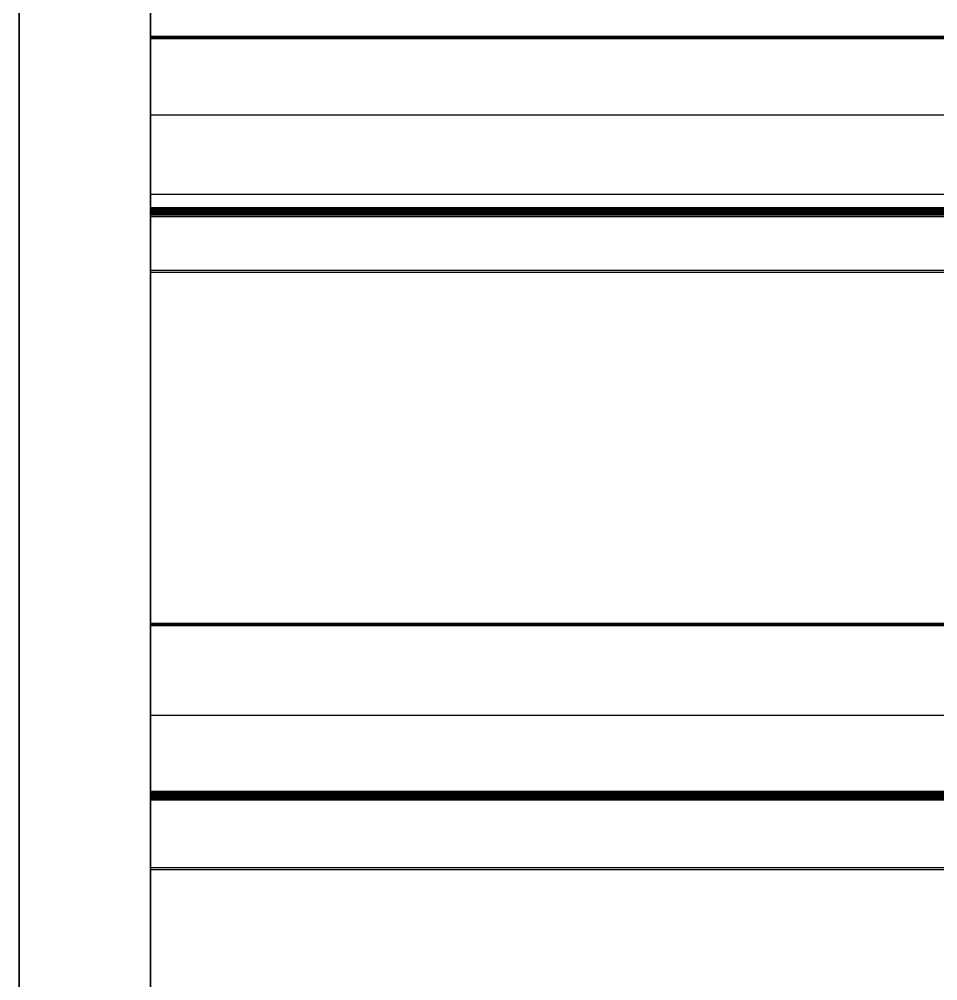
# Model space of a CAD drawing. Header units: millimetres. Extents: x -85 to 1059, y -155 to 155.
# Drawn here: x 1000 to 1003.5, y -108.843 to -105.18 of the extents above; entities that cross this region are included whole.
import ezdxf

# ---------------------------------------------------------------- set-up
doc = ezdxf.new("R2010")
doc.units = ezdxf.units.MM
doc.header["$MEASUREMENT"] = 0
doc.layers.add('Default', color=7, linetype='Continuous', true_color=0x000000)

msp = doc.modelspace()

# ---------------------------------------------------------------- linework, layer by layer
at = {"layer": 'Default'}
for points, knots in [([(1000, 0, -154), (1000, -154, -154), (1000, -154), (1000, -154, 154), (1000, 0, 154), (1000, 154, 154), (1000, 154), (1000, 154, -154), (1000, 0, -154)], [0, 0, 0, 241.902634, 241.902634, 483.805269, 483.805269, 725.707903, 725.707903, 967.610537, 967.610537, 967.610537]), ([(1000, 0, -150), (1000, -150, -150), (1000, -150), (1000, -150, 150), (1000, 0, 150), (1000, 150, 150), (1000, 150), (1000, 150, -150), (1000, 0, -150)], [0, 0, 0, 235.619449, 235.619449, 471.238898, 471.238898, 706.858347, 706.858347, 942.477796, 942.477796, 942.477796])]:
    msp.add_rational_spline(points, [1, 0.707106781187, 1, 0.707106781187, 1, 0.707106781187, 1, 0.707106781187, 1], degree=2, knots=knots, dxfattribs=at)
for points, degree, knots in [([(1000.5, 0.0018, 150.0005), (1000.5, 82.8446, 150.0005), (1000.5, 150.0018, 82.8432), (1000.5, 150.0018, 0.0004), (1000.5, 150.0018, -82.8427), (1000.5, 82.8446, -150), (1000.5, 0.0018, -150), (1000.5, -82.8411, -150), (1000.5, -149.9983, -82.8427), (1000.5, -149.9983, 0.0004), (1000.5, -149.9983, 82.8432), (1000.5, -82.8411, 150.0005), (1000.5, 0.0018, 150.0005)], 3, [-5, -5, -5, -5, -4, -4, -4, -3, -3, -3, -2, -2, -2, -1, -1, -1, -1]), ([(1000.5, 0.3488, 139.7504), (1000.5, -76.9709, 139.7504), (1000.5, -139.6511, 77.0702), (1000.5, -139.6511, -0.2498), (1000.5, -139.6511, -77.5699), (1000.5, -76.9709, -140.2497), (1000.5, 0.3488, -140.2497), (1000.5, 77.6689, -140.2497), (1000.5, 140.349, -77.5699), (1000.5, 140.349, -0.2498), (1000.5, 140.349, 77.0702), (1000.5, 77.6689, 139.7504), (1000.5, 0.3488, 139.7504)], 3, [20636, 20636, 20636, 20636, 20637, 20637, 20637, 20638, 20638, 20638, 20639, 20639, 20639, 20640, 20640, 20640, 20640]), ([(1000.5, 0.0018, 140.0004), (1000.5, -77.318, 140.0004), (1000.5, -139.9981, 77.3202), (1000.5, -139.9981, 0.0002), (1000.5, -139.9981, -77.3199), (1000.5, -77.318, -139.9997), (1000.5, 0.0018, -139.9997), (1000.5, 77.3215, -139.9997), (1000.5, 140.002, -77.3199), (1000.5, 140.002, 0.0002), (1000.5, 140.002, 77.3202), (1000.5, 77.3215, 140.0004), (1000.5, 0.0018, 140.0004)], 3, [-1, -1, -1, -1, 0, 0, 0, 1, 1, 1, 2, 2, 2, 3, 3, 3, 3]), ([(1000.5, -103.6659, -112.4255), (1000.5, -103.7014, -112.4455), (1000.5, -103.7368, -112.4654), (1000.5, -103.7785, -112.4889), (1000.5, -103.8201, -112.5123), (1000.5, -103.8624, -112.536), (1000.5, -103.9048, -112.5596), (1000.5, -103.9471, -112.5831), (1000.5, -103.9894, -112.6065), (1000.5, -104.0321, -112.63), (1000.5, -104.0748, -112.6534), (1000.5, -104.1178, -112.6773), (1000.5, -104.1609, -112.7011), (1000.5, -104.2043, -112.7249), (1000.5, -104.2477, -112.7487), (1000.5, -104.2914, -112.7723), (1000.5, -104.3352, -112.796), (1000.5, -104.3791, -112.8198), (1000.5, -104.423, -112.8436), (1000.5, -104.4674, -112.8676), (1000.5, -104.5119, -112.8916), (1000.5, -104.5565, -112.9156), (1000.5, -104.6011, -112.9395), (1000.5, -104.6461, -112.9635), (1000.5, -104.6911, -112.9875), (1000.5, -104.7363, -113.0115), (1000.5, -104.7814, -113.0355), (1000.5, -104.8271, -113.0597), (1000.5, -104.8728, -113.0838), (1000.5, -104.9186, -113.1082), (1000.5, -104.9645, -113.1325), (1000.5, -105.0107, -113.1565), (1000.5, -105.0569, -113.1805), (1000.5, -105.1035, -113.2048), (1000.5, -105.1501, -113.2292), (1000.5, -105.1968, -113.2535), (1000.5, -105.2436, -113.2779), (1000.5, -105.2908, -113.302), (1000.5, -105.3381, -113.3262), (1000.5, -105.3857, -113.3505), (1000.5, -105.4333, -113.3749), (1000.5, -105.481, -113.3994), (1000.5, -105.5286, -113.4239), (1000.5, -105.5369, -113.4281), (1000.5, -105.5452, -113.4324)], 2, [12842, 12842, 12842, 12843, 12843, 12844, 12844, 12845, 12845, 12846, 12846, 12847, 12847, 12848, 12848, 12849, 12849, 12850, 12850, 12851, 12851, 12852, 12852, 12853, 12853, 12854, 12854, 12855, 12855, 12856, 12856, 12857, 12857, 12858, 12858, 12859, 12859, 12860, 12860, 12861, 12861, 12862, 12862, 12863, 12863, 12864, 12864, 12864]), ([(1000.5, -105.5452, 112.9328), (1000.5, -105.5369, 112.9285), (1000.5, -105.5286, 112.9243), (1000.5, -105.481, 112.9), (1000.5, -105.4333, 112.8756), (1000.5, -105.3857, 112.8511), (1000.5, -105.3381, 112.8266), (1000.5, -105.2908, 112.8021), (1000.5, -105.2436, 112.7776), (1000.5, -105.1968, 112.7536), (1000.5, -105.1501, 112.7296), (1000.5, -105.1035, 112.7052), (1000.5, -105.0569, 112.6809), (1000.5, -105.0107, 112.6566), (1000.5, -104.9645, 112.6322), (1000.5, -104.9186, 112.6082), (1000.5, -104.8728, 112.5842), (1000.5, -104.8271, 112.5601), (1000.5, -104.7814, 112.5359), (1000.5, -104.7363, 112.5117), (1000.5, -104.6911, 112.4876), (1000.5, -104.6461, 112.4636), (1000.5, -104.6011, 112.4396), (1000.5, -104.5565, 112.4158), (1000.5, -104.5119, 112.392), (1000.5, -104.4674, 112.3682), (1000.5, -104.423, 112.3443), (1000.5, -104.3791, 112.3204), (1000.5, -104.3352, 112.2964), (1000.5, -104.2914, 112.2726), (1000.5, -104.2477, 112.2487), (1000.5, -104.2043, 112.2251), (1000.5, -104.1609, 112.2015), (1000.5, -104.118, 112.1778), (1000.5, -104.0752, 112.1542), (1000.5, -104.0323, 112.1304), (1000.5, -103.9894, 112.1066), (1000.5, -103.9471, 112.0831), (1000.5, -103.9048, 112.0597), (1000.5, -103.8624, 112.036), (1000.5, -103.8201, 112.0124), (1000.5, -103.7785, 111.9891), (1000.5, -103.7368, 111.9658), (1000.5, -103.7014, 111.9459), (1000.5, -103.6659, 111.926)], 2, [18226, 18226, 18226, 18227, 18227, 18228, 18228, 18229, 18229, 18230, 18230, 18231, 18231, 18232, 18232, 18233, 18233, 18234, 18234, 18235, 18235, 18236, 18236, 18237, 18237, 18238, 18238, 18239, 18239, 18240, 18240, 18241, 18241, 18242, 18242, 18243, 18243, 18244, 18244, 18245, 18245, 18246, 18246, 18247, 18247, 18248, 18248, 18248]), ([(1000.5, -105.2467, 110.4083), (1000.5, -105.2471, 110.4099), (1000.5, -105.2474, 110.4115), (1000.5, -105.248, 110.4138), (1000.5, -105.2485, 110.4161)], 2, [18197, 18197, 18197, 18198, 18198, 18199, 18199, 18199]), ([(1000.5, -105.2524, -110.9255), (1000.5, -105.2513, -110.9229), (1000.5, -105.2503, -110.9202), (1000.5, -105.2494, -110.918), (1000.5, -105.2485, -110.9157)], 2, [12889, 12889, 12889, 12890, 12890, 12891, 12891, 12891]), ([(1000.5, -105.2485, -110.8973), (1000.5, -105.3552, -110.7955), (1000.5, -105.4619, -110.6938), (1000.5, -105.5743, -110.5856), (1000.5, -105.6866, -110.4775), (1000.5, -105.7928, -110.3752), (1000.5, -105.899, -110.2729)], 2, [12897, 12897, 12897, 12898, 12898, 12899, 12899, 12900, 12900, 12900]), ([(1000.5, -105.899, 109.7733), (1000.5, -105.7928, 109.8756), (1000.5, -105.6866, 109.9779), (1000.5, -105.5743, 110.0859), (1000.5, -105.4619, 110.1938), (1000.5, -105.3552, 110.2956), (1000.5, -105.2485, 110.3974)], 2, [18190, 18190, 18190, 18191, 18191, 18192, 18192, 18193, 18193, 18193]), ([(1000.5, -105.2503, 110.4206), (1000.5, -105.2513, 110.4231), (1000.5, -105.2524, 110.4256), (1000.5, -105.2536, 110.4286), (1000.5, -105.2548, 110.4316)], 2, [18200, 18200, 18200, 18201, 18201, 18202, 18202, 18202]), ([(1000.5, -106.1375, -112.8513), (1000.5, -106.116, -112.8021), (1000.5, -106.0945, -112.7529), (1000.5, -106.0729, -112.7041), (1000.5, -106.0514, -112.6552), (1000.5, -106.0301, -112.6067), (1000.5, -106.0087, -112.5582), (1000.5, -105.9872, -112.5099), (1000.5, -105.9657, -112.4615), (1000.5, -105.9443, -112.4137), (1000.5, -105.923, -112.3659), (1000.5, -105.9018, -112.3181), (1000.5, -105.8807, -112.2703), (1000.5, -105.8593, -112.2232), (1000.5, -105.838, -112.1761), (1000.5, -105.8166, -112.129), (1000.5, -105.7953, -112.0819), (1000.5, -105.7741, -112.0352), (1000.5, -105.753, -111.9885), (1000.5, -105.7318, -111.9422), (1000.5, -105.7106, -111.896), (1000.5, -105.6895, -111.85), (1000.5, -105.6683, -111.804), (1000.5, -105.647, -111.7583), (1000.5, -105.6256, -111.7126), (1000.5, -105.6046, -111.6671), (1000.5, -105.5836, -111.6216), (1000.5, -105.5625, -111.5766), (1000.5, -105.5413, -111.5316), (1000.5, -105.5203, -111.487), (1000.5, -105.4993, -111.4424), (1000.5, -105.4783, -111.3979), (1000.5, -105.4573, -111.3535), (1000.5, -105.4365, -111.3094), (1000.5, -105.4157, -111.2653), (1000.5, -105.3947, -111.2215), (1000.5, -105.3737, -111.1778), (1000.5, -105.3527, -111.1342), (1000.5, -105.3317, -111.0906), (1000.5, -105.3109, -111.0474), (1000.5, -105.2901, -111.0042), (1000.5, -105.2712, -110.9649), (1000.5, -105.2524, -110.9255)], 2, [12867, 12867, 12867, 12868.047619, 12868.047619, 12869.095238, 12869.095238, 12870.142857, 12870.142857, 12871.190476, 12871.190476, 12872.238095, 12872.238095, 12873.285714, 12873.285714, 12874.333333, 12874.333333, 12875.380952, 12875.380952, 12876.428571, 12876.428571, 12877.47619, 12877.47619, 12878.52381, 12878.52381, 12879.571429, 12879.571429, 12880.619048, 12880.619048, 12881.666667, 12881.666667, 12882.714286, 12882.714286, 12883.761905, 12883.761905, 12884.809524, 12884.809524, 12885.857143, 12885.857143, 12886.904762, 12886.904762, 12887.952381, 12887.952381, 12889, 12889, 12889]), ([(1000.5, -105.2548, 110.4316), (1000.5, -105.2725, 110.4681), (1000.5, -105.2901, 110.5046), (1000.5, -105.3109, 110.5476), (1000.5, -105.3317, 110.5907), (1000.5, -105.3527, 110.6343), (1000.5, -105.3737, 110.6778), (1000.5, -105.3947, 110.7216), (1000.5, -105.4157, 110.7653), (1000.5, -105.4365, 110.8094), (1000.5, -105.4573, 110.8535), (1000.5, -105.4783, 110.898), (1000.5, -105.4993, 110.9424), (1000.5, -105.5203, 110.9872), (1000.5, -105.5413, 111.032), (1000.5, -105.5625, 111.077), (1000.5, -105.5836, 111.122), (1000.5, -105.6046, 111.1675), (1000.5, -105.6256, 111.213), (1000.5, -105.647, 111.2587), (1000.5, -105.6683, 111.3044), (1000.5, -105.6895, 111.3502), (1000.5, -105.7106, 111.3961), (1000.5, -105.7318, 111.4425), (1000.5, -105.753, 111.4889), (1000.5, -105.7741, 111.5356), (1000.5, -105.7953, 111.5823), (1000.5, -105.8166, 111.6291), (1000.5, -105.838, 111.6758), (1000.5, -105.8593, 111.7233), (1000.5, -105.8807, 111.7707), (1000.5, -105.9018, 111.8184), (1000.5, -105.923, 111.866), (1000.5, -105.9443, 111.914), (1000.5, -105.9657, 111.9619), (1000.5, -105.9872, 112.0101), (1000.5, -106.0087, 112.0582), (1000.5, -106.0301, 112.1069), (1000.5, -106.0514, 112.1556), (1000.5, -106.0729, 112.2045), (1000.5, -106.0945, 112.2533), (1000.5, -106.116, 112.3025), (1000.5, -106.1375, 112.3518), (1000.5, -106.141, 112.3602), (1000.5, -106.1445, 112.3687)], 2, [18202, 18202, 18202, 18203, 18203, 18204, 18204, 18205, 18205, 18206, 18206, 18207, 18207, 18208, 18208, 18209, 18209, 18210, 18210, 18211, 18211, 18212, 18212, 18213, 18213, 18214, 18214, 18215, 18215, 18216, 18216, 18217, 18217, 18218, 18218, 18219, 18219, 18220, 18220, 18221, 18221, 18222, 18222, 18223, 18223, 18224, 18224, 18224]), ([(1000.5, -105.9325, -110.2807), (1000.5, -105.9683, -110.2999), (1000.5, -106.0041, -110.3191), (1000.5, -106.0465, -110.3415), (1000.5, -106.0888, -110.3639), (1000.5, -106.1313, -110.3867), (1000.5, -106.1738, -110.4094), (1000.5, -106.2167, -110.4322), (1000.5, -106.2596, -110.4549), (1000.5, -106.3028, -110.4777), (1000.5, -106.346, -110.5004), (1000.5, -106.3897, -110.5232), (1000.5, -106.4335, -110.5459), (1000.5, -106.4772, -110.5687), (1000.5, -106.521, -110.5915), (1000.5, -106.5651, -110.6144), (1000.5, -106.6092, -110.6373), (1000.5, -106.6536, -110.6602), (1000.5, -106.6981, -110.6832), (1000.5, -106.7429, -110.7061), (1000.5, -106.7877, -110.729), (1000.5, -106.8328, -110.7521), (1000.5, -106.878, -110.7753), (1000.5, -106.9233, -110.7984), (1000.5, -106.9686, -110.8215), (1000.5, -107.0145, -110.8446), (1000.5, -107.0604, -110.8677), (1000.5, -107.1064, -110.891), (1000.5, -107.1524, -110.9142), (1000.5, -107.1988, -110.9374), (1000.5, -107.2452, -110.9605), (1000.5, -107.292, -110.9837), (1000.5, -107.3387, -111.007), (1000.5, -107.3858, -111.0303), (1000.5, -107.4329, -111.0536), (1000.5, -107.4802, -111.0769), (1000.5, -107.5274, -111.1002), (1000.5, -107.5751, -111.1236), (1000.5, -107.6227, -111.1471), (1000.5, -107.6707, -111.1704), (1000.5, -107.7186, -111.1936), (1000.5, -107.767, -111.2171), (1000.5, -107.8153, -111.2406), (1000.5, -107.8236, -111.2446), (1000.5, -107.8319, -111.2487)], 2, [12909, 12909, 12909, 12910, 12910, 12911, 12911, 12912, 12912, 12913, 12913, 12914, 12914, 12915, 12915, 12916, 12916, 12917, 12917, 12918, 12918, 12919, 12919, 12920, 12920, 12921, 12921, 12922, 12922, 12923, 12923, 12924, 12924, 12925, 12925, 12926, 12926, 12927, 12927, 12928, 12928, 12929, 12929, 12930, 12930, 12931, 12931, 12931]), ([(1000.5, -107.8319, 110.7487), (1000.5, -107.8236, 110.7449), (1000.5, -107.8153, 110.741), (1000.5, -107.767, 110.7175), (1000.5, -107.7186, 110.6941), (1000.5, -107.6707, 110.6706), (1000.5, -107.6227, 110.6471), (1000.5, -107.5751, 110.6238), (1000.5, -107.5274, 110.6006), (1000.5, -107.4802, 110.5773), (1000.5, -107.4329, 110.554), (1000.5, -107.3858, 110.5307), (1000.5, -107.3387, 110.5074), (1000.5, -107.292, 110.484), (1000.5, -107.2452, 110.4605), (1000.5, -107.1988, 110.4374), (1000.5, -107.1524, 110.4143), (1000.5, -107.1064, 110.3912), (1000.5, -107.0604, 110.3681), (1000.5, -107.0145, 110.3448), (1000.5, -106.9686, 110.3215), (1000.5, -106.9233, 110.2986), (1000.5, -106.878, 110.2757), (1000.5, -106.8328, 110.2525), (1000.5, -106.7877, 110.2294), (1000.5, -106.7429, 110.2065), (1000.5, -106.6981, 110.1836), (1000.5, -106.6536, 110.1605), (1000.5, -106.6092, 110.1374), (1000.5, -106.5651, 110.1146), (1000.5, -106.521, 110.0919), (1000.5, -106.4772, 110.0689), (1000.5, -106.4335, 110.046), (1000.5, -106.3897, 110.0232), (1000.5, -106.346, 110.0005), (1000.5, -106.3028, 109.9776), (1000.5, -106.2596, 109.9546), (1000.5, -106.2167, 109.9322), (1000.5, -106.1738, 109.9098), (1000.5, -106.1313, 109.8872), (1000.5, -106.0888, 109.8647), (1000.5, -106.0465, 109.8419), (1000.5, -106.0041, 109.8192), (1000.5, -105.9683, 109.7999), (1000.5, -105.9325, 109.7807)], 2, [18159, 18159, 18159, 18160, 18160, 18161, 18161, 18162, 18162, 18163, 18163, 18164, 18164, 18165, 18165, 18166, 18166, 18167, 18167, 18168, 18168, 18169, 18169, 18170, 18170, 18171, 18171, 18172, 18172, 18173, 18173, 18174, 18174, 18175, 18175, 18176, 18176, 18177, 18177, 18178, 18178, 18179, 18179, 18180, 18180, 18181, 18181, 18181]), ([(1000.5, -107.4837, -108.7203), (1000.5, -107.5881, -108.6163), (1000.5, -107.6925, -108.5122), (1000.5, -107.8028, -108.4019), (1000.5, -107.913, -108.2917), (1000.5, -108.0171, -108.1871), (1000.5, -108.1212, -108.0825)], 2, [12964, 12964, 12964, 12965, 12965, 12966, 12966, 12967, 12967, 12967]), ([(1000.5, -108.1212, 107.5833), (1000.5, -108.0171, 107.6877), (1000.5, -107.913, 107.7921), (1000.5, -107.8028, 107.9023), (1000.5, -107.6925, 108.0126), (1000.5, -107.5881, 108.1165), (1000.5, -107.4837, 108.2204)], 2, [18123, 18123, 18123, 18124, 18124, 18125, 18125, 18126, 18126, 18126]), ([(1000.5, -107.4879, -108.7485), (1000.5, -107.4869, -108.7459), (1000.5, -107.4858, -108.7433), (1000.5, -107.4849, -108.741), (1000.5, -107.484, -108.7387)], 2, [12956, 12956, 12956, 12957, 12957, 12958, 12958, 12958]), ([(1000.5, -107.484, 108.2391), (1000.5, -107.4849, 108.2414), (1000.5, -107.4858, 108.2437), (1000.5, -107.4869, 108.2463), (1000.5, -107.4879, 108.2489)], 2, [18132, 18132, 18132, 18133, 18133, 18134, 18134, 18134]), ([(1000.5, -108.4196, -110.6726), (1000.5, -108.4159, -110.6643), (1000.5, -108.4122, -110.656), (1000.5, -108.3896, -110.6072), (1000.5, -108.367, -110.5583), (1000.5, -108.3446, -110.5098), (1000.5, -108.3222, -110.4613), (1000.5, -108.2998, -110.4133), (1000.5, -108.2774, -110.3653), (1000.5, -108.255, -110.3173), (1000.5, -108.2326, -110.2694), (1000.5, -108.2104, -110.2219), (1000.5, -108.1882, -110.1745), (1000.5, -108.1658, -110.1274), (1000.5, -108.1434, -110.0803), (1000.5, -108.1212, -110.0335), (1000.5, -108.0989, -109.9868), (1000.5, -108.0767, -109.9401), (1000.5, -108.0545, -109.8933), (1000.5, -108.0323, -109.8471), (1000.5, -108.01, -109.8009), (1000.5, -107.988, -109.755), (1000.5, -107.9659, -109.7092), (1000.5, -107.9437, -109.6638), (1000.5, -107.9215, -109.6185), (1000.5, -107.8994, -109.573), (1000.5, -107.8774, -109.5275), (1000.5, -107.8553, -109.4827), (1000.5, -107.8333, -109.4379), (1000.5, -107.8112, -109.3932), (1000.5, -107.7892, -109.3486), (1000.5, -107.7673, -109.3043), (1000.5, -107.7455, -109.2601), (1000.5, -107.7236, -109.216), (1000.5, -107.7017, -109.1719), (1000.5, -107.6798, -109.1281), (1000.5, -107.658, -109.0844), (1000.5, -107.6361, -109.0412), (1000.5, -107.6142, -108.998), (1000.5, -107.5925, -108.9549), (1000.5, -107.5708, -108.9119), (1000.5, -107.5491, -108.8692), (1000.5, -107.5274, -108.8265), (1000.5, -107.5091, -108.7902), (1000.5, -107.4907, -108.7538)], 2, [12933, 12933, 12933, 12934, 12934, 12935, 12935, 12936, 12936, 12937, 12937, 12938, 12938, 12939, 12939, 12940, 12940, 12941, 12941, 12942, 12942, 12943, 12943, 12944, 12944, 12945, 12945, 12946, 12946, 12947, 12947, 12948, 12948, 12949, 12949, 12950, 12950, 12951, 12951, 12952, 12952, 12953, 12953, 12954, 12954, 12955, 12955, 12955]), ([(1000.5, -107.4907, 108.2542), (1000.5, -107.5091, 108.2904), (1000.5, -107.5274, 108.3266), (1000.5, -107.5491, 108.3692), (1000.5, -107.5708, 108.4119), (1000.5, -107.5925, 108.4551), (1000.5, -107.6142, 108.4984), (1000.5, -107.6361, 108.5418), (1000.5, -107.658, 108.5851), (1000.5, -107.6798, 108.6287), (1000.5, -107.7017, 108.6723), (1000.5, -107.7236, 108.7162), (1000.5, -107.7455, 108.7601), (1000.5, -107.7673, 108.8046), (1000.5, -107.7892, 108.849), (1000.5, -107.8112, 108.8935), (1000.5, -107.8333, 108.9379), (1000.5, -107.8553, 108.9829), (1000.5, -107.8774, 109.0279), (1000.5, -107.8994, 109.073), (1000.5, -107.9215, 109.1182), (1000.5, -107.9437, 109.1639), (1000.5, -107.9659, 109.2096), (1000.5, -107.988, 109.2556), (1000.5, -108.01, 109.3016), (1000.5, -108.0323, 109.3479), (1000.5, -108.0545, 109.3941), (1000.5, -108.0767, 109.4405), (1000.5, -108.0989, 109.4868), (1000.5, -108.1212, 109.5338), (1000.5, -108.1434, 109.5807), (1000.5, -108.1658, 109.6278), (1000.5, -108.1882, 109.6749), (1000.5, -108.2104, 109.7223), (1000.5, -108.2326, 109.7698), (1000.5, -108.255, 109.8178), (1000.5, -108.2774, 109.8657), (1000.5, -108.2998, 109.9137), (1000.5, -108.3222, 109.9617), (1000.5, -108.3446, 110.0102), (1000.5, -108.367, 110.0587), (1000.5, -108.3896, 110.1074), (1000.5, -108.4122, 110.1561)], 2, [18135, 18135, 18135, 18136, 18136, 18137, 18137, 18138, 18138, 18139, 18139, 18140, 18140, 18141, 18141, 18142, 18142, 18143, 18143, 18144, 18144, 18145, 18145, 18146, 18146, 18147, 18147, 18148, 18148, 18149, 18149, 18150, 18150, 18151, 18151, 18152, 18152, 18153, 18153, 18154, 18154, 18155, 18155, 18156, 18156, 18156]), ([(1000.5, -108.1212, -108.0825), (1000.5, -108.1222, -108.0821), (1000.5, -108.1233, -108.0818), (1000.5, -108.1243, -108.0814), (1000.5, -108.1254, -108.0811)], 2, [12967, 12967, 12967, 12968, 12968, 12969, 12969, 12969]), ([(1000.5, -108.1494, 107.5875), (1000.5, -108.1467, 107.5864), (1000.5, -108.1441, 107.5854), (1000.5, -108.1418, 107.5845), (1000.5, -108.1395, 107.5836)], 2, [18115, 18115, 18115, 18116, 18116, 18117, 18117, 18117]), ([(1000.5, -108.1441, -108.0846), (1000.5, -108.1467, -108.0859), (1000.5, -108.1494, -108.0871), (1000.5, -108.152, -108.0883), (1000.5, -108.1547, -108.0896)], 2, [12974, 12974, 12974, 12975, 12975, 12976, 12976, 12976]), ([(1000.5, -108.1547, -108.0896), (1000.5, -108.1908, -108.1081), (1000.5, -108.227, -108.1266), (1000.5, -108.2699, -108.1483), (1000.5, -108.3127, -108.17), (1000.5, -108.3558, -108.1917), (1000.5, -108.3988, -108.2134), (1000.5, -108.4422, -108.2353), (1000.5, -108.4856, -108.2571), (1000.5, -108.5291, -108.279), (1000.5, -108.5727, -108.3009), (1000.5, -108.6168, -108.3227), (1000.5, -108.6609, -108.3446), (1000.5, -108.7052, -108.3665), (1000.5, -108.7495, -108.3884), (1000.5, -108.7941, -108.4104), (1000.5, -108.8387, -108.4325), (1000.5, -108.8837, -108.4545), (1000.5, -108.9287, -108.4766), (1000.5, -108.974, -108.4986), (1000.5, -109.0193, -108.5206), (1000.5, -109.0647, -108.5427), (1000.5, -109.11, -108.5647), (1000.5, -109.156, -108.587), (1000.5, -109.2021, -108.6092), (1000.5, -109.2483, -108.6314), (1000.5, -109.2945, -108.6536), (1000.5, -109.3411, -108.6759), (1000.5, -109.3876, -108.6981), (1000.5, -109.4344, -108.7203), (1000.5, -109.4811, -108.7425), (1000.5, -109.5284, -108.7649), (1000.5, -109.5757, -108.7873), (1000.5, -109.6229, -108.8096), (1000.5, -109.6702, -108.8318), (1000.5, -109.7182, -108.8542), (1000.5, -109.7662, -108.8766), (1000.5, -109.8141, -108.899), (1000.5, -109.8621, -108.9214), (1000.5, -109.9108, -108.9438), (1000.5, -109.9595, -108.9662), (1000.5, -110.0082, -108.9888), (1000.5, -110.0569, -109.0114)], 2, [12976, 12976, 12976, 12977, 12977, 12978, 12978, 12979, 12979, 12980, 12980, 12981, 12981, 12982, 12982, 12983, 12983, 12984, 12984, 12985, 12985, 12986, 12986, 12987, 12987, 12988, 12988, 12989, 12989, 12990, 12990, 12991, 12991, 12992, 12992, 12993, 12993, 12994, 12994, 12995, 12995, 12996, 12996, 12997, 12997, 12997]), ([(1000.5, -110.0738, 108.5192), (1000.5, -110.0653, 108.5153), (1000.5, -110.0569, 108.5114), (1000.5, -110.0082, 108.489), (1000.5, -109.9595, 108.4666), (1000.5, -109.9108, 108.4442), (1000.5, -109.8621, 108.4218), (1000.5, -109.8141, 108.3994), (1000.5, -109.7662, 108.377), (1000.5, -109.7182, 108.3546), (1000.5, -109.6702, 108.3322), (1000.5, -109.6229, 108.3098), (1000.5, -109.5757, 108.2874), (1000.5, -109.5284, 108.2652), (1000.5, -109.4811, 108.243), (1000.5, -109.4344, 108.2207), (1000.5, -109.3876, 108.1985), (1000.5, -109.3411, 108.1763), (1000.5, -109.2945, 108.1541), (1000.5, -109.2483, 108.1318), (1000.5, -109.2021, 108.1096), (1000.5, -109.156, 108.0876), (1000.5, -109.11, 108.0655), (1000.5, -109.0647, 108.0433), (1000.5, -109.0193, 108.0211), (1000.5, -108.974, 107.999), (1000.5, -108.9287, 107.977), (1000.5, -108.8837, 107.9549), (1000.5, -108.8387, 107.9329), (1000.5, -108.7941, 107.9108), (1000.5, -108.7495, 107.8888), (1000.5, -108.7052, 107.8669), (1000.5, -108.6609, 107.845), (1000.5, -108.6168, 107.8231), (1000.5, -108.5727, 107.8013), (1000.5, -108.5291, 107.7794), (1000.5, -108.4856, 107.7575), (1000.5, -108.4422, 107.7357), (1000.5, -108.3988, 107.7138), (1000.5, -108.3558, 107.6921), (1000.5, -108.3127, 107.6704), (1000.5, -108.2699, 107.6487), (1000.5, -108.227, 107.627), (1000.5, -108.1908, 107.6085), (1000.5, -108.1547, 107.59)], 2, [18092, 18092, 18092, 18093, 18093, 18094, 18094, 18095, 18095, 18096, 18096, 18097, 18097, 18098, 18098, 18099, 18099, 18100, 18100, 18101, 18101, 18102, 18102, 18103, 18103, 18104, 18104, 18105, 18105, 18106, 18106, 18107, 18107, 18108, 18108, 18109, 18109, 18110, 18110, 18111, 18111, 18112, 18112, 18113, 18113, 18114, 18114, 18114])]:
    msp.add_open_spline(points, degree=degree, knots=knots, dxfattribs=at)
for points in [[(1007, -105.2464, -110.9044), (1003.75, -105.2464, -110.9044), (1000.5, -105.2464, -110.9044)], [(1000.5, -105.2467, -110.9075), (1000.5, -105.2466, -110.906), (1000.5, -105.2464, -110.9044)], [(1000.5, -105.2464, -110.9044), (1000.5, -105.2466, -110.903), (1000.5, -105.2467, -110.9015)], [(1007, -105.2464, 110.4048), (1003.75, -105.2464, 110.4048), (1000.5, -105.2464, 110.4048)], [(1000.5, -105.2467, 110.402), (1000.5, -105.2466, 110.4034), (1000.5, -105.2464, 110.4048)], [(1000.5, -105.2464, 110.4048), (1000.5, -105.2466, 110.4065), (1000.5, -105.2467, 110.4083)], [(1007, -105.2467, -110.9075), (1003.75, -105.2467, -110.9075), (1000.5, -105.2467, -110.9075)], [(1000.5, -105.2474, -110.9118), (1000.5, -105.2471, -110.9097), (1000.5, -105.2467, -110.9075)], [(1007, -105.2467, -110.9015), (1003.75, -105.2467, -110.9015), (1000.5, -105.2467, -110.9015)], [(1000.5, -105.2467, -110.9015), (1000.5, -105.2471, -110.9005), (1000.5, -105.2474, -110.8994)], [(1007, -105.2467, 110.402), (1003.75, -105.2467, 110.402), (1000.5, -105.2467, 110.402)], [(1000.5, -105.2474, 110.3995), (1000.5, -105.2471, 110.4007), (1000.5, -105.2467, 110.402)], [(1007, -105.2467, 110.4083), (1003.75, -105.2467, 110.4083), (1000.5, -105.2467, 110.4083)], [(1007, -105.2474, -110.9118), (1003.75, -105.2474, -110.9118), (1000.5, -105.2474, -110.9118)], [(1000.5, -105.2485, -110.9157), (1000.5, -105.248, -110.9137), (1000.5, -105.2474, -110.9118)], [(1007, -105.2474, -110.8994), (1003.75, -105.2474, -110.8994), (1000.5, -105.2474, -110.8994)], [(1000.5, -105.2474, -110.8994), (1000.5, -105.248, -110.8984), (1000.5, -105.2485, -110.8973)], [(1007, -105.2474, 110.3995), (1003.75, -105.2474, 110.3995), (1000.5, -105.2474, 110.3995)], [(1000.5, -105.2485, 110.3974), (1000.5, -105.248, 110.3984), (1000.5, -105.2474, 110.3995)], [(1007, -105.2485, -110.9157), (1003.75, -105.2485, -110.9157), (1000.5, -105.2485, -110.9157)], [(1007, -105.2485, -110.8973), (1003.75, -105.2485, -110.8973), (1000.5, -105.2485, -110.8973)], [(1007, -105.2485, 110.3974), (1003.75, -105.2485, 110.3974), (1000.5, -105.2485, 110.3974)], [(1007, -105.2485, 110.4161), (1003.75, -105.2485, 110.4161), (1000.5, -105.2485, 110.4161)], [(1000.5, -105.2485, 110.4161), (1000.5, -105.2494, 110.4184), (1000.5, -105.2503, 110.4206)], [(1007, -105.2503, 110.4206), (1003.75, -105.2503, 110.4206), (1000.5, -105.2503, 110.4206)], [(1007, -105.2524, -110.9255), (1003.75, -105.2524, -110.9255), (1000.5, -105.2524, -110.9255)], [(1007, -105.2548, 110.4316), (1003.75, -105.2548, 110.4316), (1000.5, -105.2548, 110.4316)], [(1007, -105.5452, -113.4324), (1003.75, -105.5452, -113.4324), (1000.5, -105.5452, -113.4324)], [(1000.5, -105.5452, -113.4324), (1000.5, -105.6963, -113.2929), (1000.5, -105.8475, -113.1533)], [(1007, -105.5452, 112.9328), (1003.75, -105.5452, 112.9328), (1000.5, -105.5452, 112.9328)], [(1000.5, -105.8475, 112.6537), (1000.5, -105.6963, 112.7933), (1000.5, -105.5452, 112.9328)], [(1007, -105.8475, -113.1533), (1003.75, -105.8475, -113.1533), (1000.5, -105.8475, -113.1533)], [(1000.5, -105.8475, -113.1533), (1000.5, -105.996, -113.011), (1000.5, -106.1445, -112.8686)], [(1007, -105.8475, 112.6537), (1003.75, -105.8475, 112.6537), (1000.5, -105.8475, 112.6537)], [(1000.5, -106.1445, 112.3687), (1000.5, -105.996, 112.5112), (1000.5, -105.8475, 112.6537)], [(1007, -105.899, -110.2729), (1003.75, -105.899, -110.2729), (1000.5, -105.899, -110.2729)], [(1000.5, -105.899, -110.2729), (1000.5, -105.9001, -110.2724), (1000.5, -105.9011, -110.2718)], [(1007, -105.899, 109.7733), (1003.75, -105.899, 109.7733), (1000.5, -105.899, 109.7733)], [(1000.5, -105.9011, 109.7722), (1000.5, -105.9001, 109.7728), (1000.5, -105.899, 109.7733)], [(1007, -105.9011, -110.2718), (1003.75, -105.9011, -110.2718), (1000.5, -105.9011, -110.2718)], [(1000.5, -105.9011, -110.2718), (1000.5, -105.9024, -110.2715), (1000.5, -105.9036, -110.2711)], [(1007, -105.9011, 109.7722), (1003.75, -105.9011, 109.7722), (1000.5, -105.9011, 109.7722)], [(1000.5, -105.9036, 109.7715), (1000.5, -105.9024, 109.7719), (1000.5, -105.9011, 109.7722)], [(1007, -105.9036, -110.2711), (1003.75, -105.9036, -110.2711), (1000.5, -105.9036, -110.2711)], [(1000.5, -105.9036, -110.2711), (1000.5, -105.9048, -110.2711), (1000.5, -105.9061, -110.2711)], [(1007, -105.9036, 109.7715), (1003.75, -105.9036, 109.7715), (1000.5, -105.9036, 109.7715)], [(1000.5, -105.9061, 109.7715), (1000.5, -105.9048, 109.7715), (1000.5, -105.9036, 109.7715)], [(1007, -105.9061, -110.2711), (1003.75, -105.9061, -110.2711), (1000.5, -105.9061, -110.2711)], [(1000.5, -105.9061, -110.2711), (1000.5, -105.9077, -110.2713), (1000.5, -105.9092, -110.2715)], [(1007, -105.9061, 109.7715), (1003.75, -105.9061, 109.7715), (1000.5, -105.9061, 109.7715)], [(1000.5, -105.9092, 109.7719), (1000.5, -105.9077, 109.7717), (1000.5, -105.9061, 109.7715)], [(1007, -105.9092, -110.2715), (1003.75, -105.9092, -110.2715), (1000.5, -105.9092, -110.2715)], [(1000.5, -105.9092, -110.2715), (1000.5, -105.9112, -110.2718), (1000.5, -105.9131, -110.2722)], [(1007, -105.9092, 109.7719), (1003.75, -105.9092, 109.7719), (1000.5, -105.9092, 109.7719)], [(1000.5, -105.9131, 109.7729), (1000.5, -105.9112, 109.7724), (1000.5, -105.9092, 109.7719)], [(1007, -105.9131, -110.2722), (1003.75, -105.9131, -110.2722), (1000.5, -105.9131, -110.2722)], [(1000.5, -105.9131, -110.2722), (1000.5, -105.9152, -110.2729), (1000.5, -105.9174, -110.2736)], [(1007, -105.9131, 109.7729), (1003.75, -105.9131, 109.7729), (1000.5, -105.9131, 109.7729)], [(1000.5, -105.9174, 109.774), (1000.5, -105.9152, 109.7735), (1000.5, -105.9131, 109.7729)], [(1007, -105.9174, -110.2736), (1003.75, -105.9174, -110.2736), (1000.5, -105.9174, -110.2736)], [(1000.5, -105.9174, -110.2736), (1000.5, -105.9197, -110.2747), (1000.5, -105.9219, -110.2757)], [(1007, -105.9174, 109.774), (1003.75, -105.9174, 109.774), (1000.5, -105.9174, 109.774)], [(1000.5, -105.9219, 109.7758), (1000.5, -105.9197, 109.7749), (1000.5, -105.9174, 109.774)], [(1007, -105.9219, -110.2757), (1003.75, -105.9219, -110.2757), (1000.5, -105.9219, -110.2757)], [(1000.5, -105.9219, -110.2757), (1000.5, -105.9244, -110.2768), (1000.5, -105.9269, -110.2778)], [(1007, -105.9219, 109.7758), (1003.75, -105.9219, 109.7758), (1000.5, -105.9219, 109.7758)], [(1000.5, -105.9269, 109.7779), (1000.5, -105.9244, 109.7768), (1000.5, -105.9219, 109.7758)], [(1007, -105.9269, -110.2778), (1003.75, -105.9269, -110.2778), (1000.5, -105.9269, -110.2778)], [(1000.5, -105.9269, -110.2778), (1000.5, -105.9297, -110.2792), (1000.5, -105.9325, -110.2807)], [(1007, -105.9269, 109.7779), (1003.75, -105.9269, 109.7779), (1000.5, -105.9269, 109.7779)], [(1000.5, -105.9325, 109.7807), (1000.5, -105.9297, 109.7793), (1000.5, -105.9269, 109.7779)], [(1007, -105.9325, -110.2807), (1003.75, -105.9325, -110.2807), (1000.5, -105.9325, -110.2807)], [(1007, -105.9325, 109.7807), (1003.75, -105.9325, 109.7807), (1000.5, -105.9325, 109.7807)], [(1007, -106.1375, -112.8513), (1003.75, -106.1375, -112.8513), (1000.5, -106.1375, -112.8513)], [(1000.5, -106.1445, -112.8686), (1000.5, -106.141, -112.86), (1000.5, -106.1375, -112.8513)], [(1007, -106.1445, -112.8686), (1003.75, -106.1445, -112.8686), (1000.5, -106.1445, -112.8686)], [(1007, -106.1445, 112.3687), (1003.75, -106.1445, 112.3687), (1000.5, -106.1445, 112.3687)], [(1007, -107.4816, -108.7274), (1003.75, -107.4816, -108.7274), (1000.5, -107.4816, -108.7274)], [(1000.5, -107.4819, -108.7309), (1000.5, -107.4818, -108.7291), (1000.5, -107.4816, -108.7274)], [(1000.5, -107.4816, -108.7274), (1000.5, -107.4818, -108.726), (1000.5, -107.4819, -108.7246)], [(1007, -107.4816, 108.2278), (1003.75, -107.4816, 108.2278), (1000.5, -107.4816, 108.2278)], [(1000.5, -107.4819, 108.2246), (1000.5, -107.4818, 108.2262), (1000.5, -107.4816, 108.2278)], [(1000.5, -107.4816, 108.2278), (1000.5, -107.4818, 108.2294), (1000.5, -107.4819, 108.231)], [(1007, -107.4819, -108.7309), (1003.75, -107.4819, -108.7309), (1000.5, -107.4819, -108.7309)], [(1000.5, -107.4826, -108.7344), (1000.5, -107.4823, -108.7327), (1000.5, -107.4819, -108.7309)], [(1007, -107.4819, -108.7246), (1003.75, -107.4819, -108.7246), (1000.5, -107.4819, -108.7246)], [(1000.5, -107.4819, -108.7246), (1000.5, -107.4823, -108.7233), (1000.5, -107.4826, -108.7221)], [(1007, -107.4819, 108.2246), (1003.75, -107.4819, 108.2246), (1000.5, -107.4819, 108.2246)], [(1000.5, -107.4826, 108.2225), (1000.5, -107.4823, 108.2235), (1000.5, -107.4819, 108.2246)], [(1007, -107.4819, 108.231), (1003.75, -107.4819, 108.231), (1000.5, -107.4819, 108.231)], [(1000.5, -107.4819, 108.231), (1000.5, -107.4823, 108.2327), (1000.5, -107.4826, 108.2345)], [(1007, -107.4826, -108.7344), (1003.75, -107.4826, -108.7344), (1000.5, -107.4826, -108.7344)], [(1000.5, -107.484, -108.7387), (1000.5, -107.4833, -108.7365), (1000.5, -107.4826, -108.7344)], [(1007, -107.4826, -108.7221), (1003.75, -107.4826, -108.7221), (1000.5, -107.4826, -108.7221)], [(1000.5, -107.4826, -108.7221), (1000.5, -107.4832, -108.7212), (1000.5, -107.4837, -108.7203)], [(1007, -107.4826, 108.2225), (1003.75, -107.4826, 108.2225), (1000.5, -107.4826, 108.2225)], [(1000.5, -107.4837, 108.2204), (1000.5, -107.4832, 108.2214), (1000.5, -107.4826, 108.2225)], [(1007, -107.4826, 108.2345), (1003.75, -107.4826, 108.2345), (1000.5, -107.4826, 108.2345)], [(1000.5, -107.4826, 108.2345), (1000.5, -107.4833, 108.2368), (1000.5, -107.484, 108.2391)], [(1007, -107.4837, -108.7203), (1003.75, -107.4837, -108.7203), (1000.5, -107.4837, -108.7203)], [(1007, -107.4837, 108.2204), (1003.75, -107.4837, 108.2204), (1000.5, -107.4837, 108.2204)], [(1007, -107.484, -108.7387), (1003.75, -107.484, -108.7387), (1000.5, -107.484, -108.7387)], [(1007, -107.484, 108.2391), (1003.75, -107.484, 108.2391), (1000.5, -107.484, 108.2391)], [(1007, -107.4879, -108.7485), (1003.75, -107.4879, -108.7485), (1000.5, -107.4879, -108.7485)], [(1000.5, -107.4907, -108.7538), (1000.5, -107.4893, -108.7512), (1000.5, -107.4879, -108.7485)], [(1007, -107.4879, 108.2489), (1003.75, -107.4879, 108.2489), (1000.5, -107.4879, 108.2489)], [(1000.5, -107.4879, 108.2489), (1000.5, -107.4893, 108.2516), (1000.5, -107.4907, 108.2542)], [(1007, -107.4907, -108.7538), (1003.75, -107.4907, -108.7538), (1000.5, -107.4907, -108.7538)], [(1007, -107.4907, 108.2542), (1003.75, -107.4907, 108.2542), (1000.5, -107.4907, 108.2542)], [(1007, -107.8319, -111.2487), (1003.75, -107.8319, -111.2487), (1000.5, -107.8319, -111.2487)], [(1000.5, -107.8319, -111.2487), (1000.5, -107.9802, -111.1062), (1000.5, -108.1286, -110.9636)], [(1007, -107.8319, 110.7487), (1003.75, -107.8319, 110.7487), (1000.5, -107.8319, 110.7487)], [(1000.5, -108.1286, 110.464), (1000.5, -107.9802, 110.6064), (1000.5, -107.8319, 110.7487)], [(1007, -108.1212, -108.0825), (1003.75, -108.1212, -108.0825), (1000.5, -108.1212, -108.0825)], [(1007, -108.1212, 107.5833), (1003.75, -108.1212, 107.5833), (1000.5, -108.1212, 107.5833)], [(1000.5, -108.1233, 107.5818), (1000.5, -108.1222, 107.5826), (1000.5, -108.1212, 107.5833)], [(1007, -108.1233, 107.5818), (1003.75, -108.1233, 107.5818), (1000.5, -108.1233, 107.5818)], [(1000.5, -108.1254, 107.5811), (1000.5, -108.1243, 107.5815), (1000.5, -108.1233, 107.5818)], [(1007, -108.1254, -108.0811), (1003.75, -108.1254, -108.0811), (1000.5, -108.1254, -108.0811)], [(1000.5, -108.1254, -108.0811), (1000.5, -108.1268, -108.0809), (1000.5, -108.1282, -108.0807)], [(1007, -108.1254, 107.5811), (1003.75, -108.1254, 107.5811), (1000.5, -108.1254, 107.5811)], [(1000.5, -108.1282, 107.5811), (1000.5, -108.1268, 107.5811), (1000.5, -108.1254, 107.5811)], [(1007, -108.1282, -108.0807), (1003.75, -108.1282, -108.0807), (1000.5, -108.1282, -108.0807)], [(1000.5, -108.1282, -108.0807), (1000.5, -108.13, -108.0809), (1000.5, -108.1317, -108.0811)], [(1007, -108.1282, 107.5811), (1003.75, -108.1282, 107.5811), (1000.5, -108.1282, 107.5811)], [(1000.5, -108.1317, 107.5815), (1000.5, -108.13, 107.5813), (1000.5, -108.1282, 107.5811)], [(1007, -108.1286, -110.9636), (1003.75, -108.1286, -110.9636), (1000.5, -108.1286, -110.9636)], [(1000.5, -108.1286, -110.9636), (1000.5, -108.2741, -110.8181), (1000.5, -108.4196, -110.6726)], [(1007, -108.1286, 110.464), (1003.75, -108.1286, 110.464), (1000.5, -108.1286, 110.464)], [(1000.5, -108.4196, 110.1734), (1000.5, -108.2741, 110.3187), (1000.5, -108.1286, 110.464)], [(1007, -108.1317, -108.0811), (1003.75, -108.1317, -108.0811), (1000.5, -108.1317, -108.0811)], [(1000.5, -108.1317, -108.0811), (1000.5, -108.1335, -108.0814), (1000.5, -108.1353, -108.0818)], [(1007, -108.1317, 107.5815), (1003.75, -108.1317, 107.5815), (1000.5, -108.1317, 107.5815)], [(1000.5, -108.1353, 107.5822), (1000.5, -108.1335, 107.5818), (1000.5, -108.1317, 107.5815)], [(1007, -108.1353, -108.0818), (1003.75, -108.1353, -108.0818), (1000.5, -108.1353, -108.0818)], [(1000.5, -108.1353, -108.0818), (1000.5, -108.1374, -108.0825), (1000.5, -108.1395, -108.0832)], [(1007, -108.1353, 107.5822), (1003.75, -108.1353, 107.5822), (1000.5, -108.1353, 107.5822)], [(1000.5, -108.1395, 107.5836), (1000.5, -108.1374, 107.5829), (1000.5, -108.1353, 107.5822)], [(1007, -108.1395, -108.0832), (1003.75, -108.1395, -108.0832), (1000.5, -108.1395, -108.0832)], [(1000.5, -108.1395, -108.0832), (1000.5, -108.1418, -108.0839), (1000.5, -108.1441, -108.0846)], [(1007, -108.1395, 107.5836), (1003.75, -108.1395, 107.5836), (1000.5, -108.1395, 107.5836)], [(1007, -108.1441, -108.0846), (1003.75, -108.1441, -108.0846), (1000.5, -108.1441, -108.0846)], [(1007, -108.1494, 107.5875), (1003.75, -108.1494, 107.5875), (1000.5, -108.1494, 107.5875)], [(1000.5, -108.1547, 107.59), (1000.5, -108.152, 107.5887), (1000.5, -108.1494, 107.5875)], [(1007, -108.1547, -108.0896), (1003.75, -108.1547, -108.0896), (1000.5, -108.1547, -108.0896)], [(1007, -108.1547, 107.59), (1003.75, -108.1547, 107.59), (1000.5, -108.1547, 107.59)], [(1007, -108.4122, 110.1561), (1003.75, -108.4122, 110.1561), (1000.5, -108.4122, 110.1561)], [(1000.5, -108.4122, 110.1561), (1000.5, -108.4159, 110.1647), (1000.5, -108.4196, 110.1734)], [(1007, -108.4196, -110.6726), (1003.75, -108.4196, -110.6726), (1000.5, -108.4196, -110.6726)], [(1007, -108.4196, 110.1734), (1003.75, -108.4196, 110.1734), (1000.5, -108.4196, 110.1734)]]:
    msp.add_open_spline(points, degree=2, dxfattribs=at)

doc.saveas('drawing.dxf')
